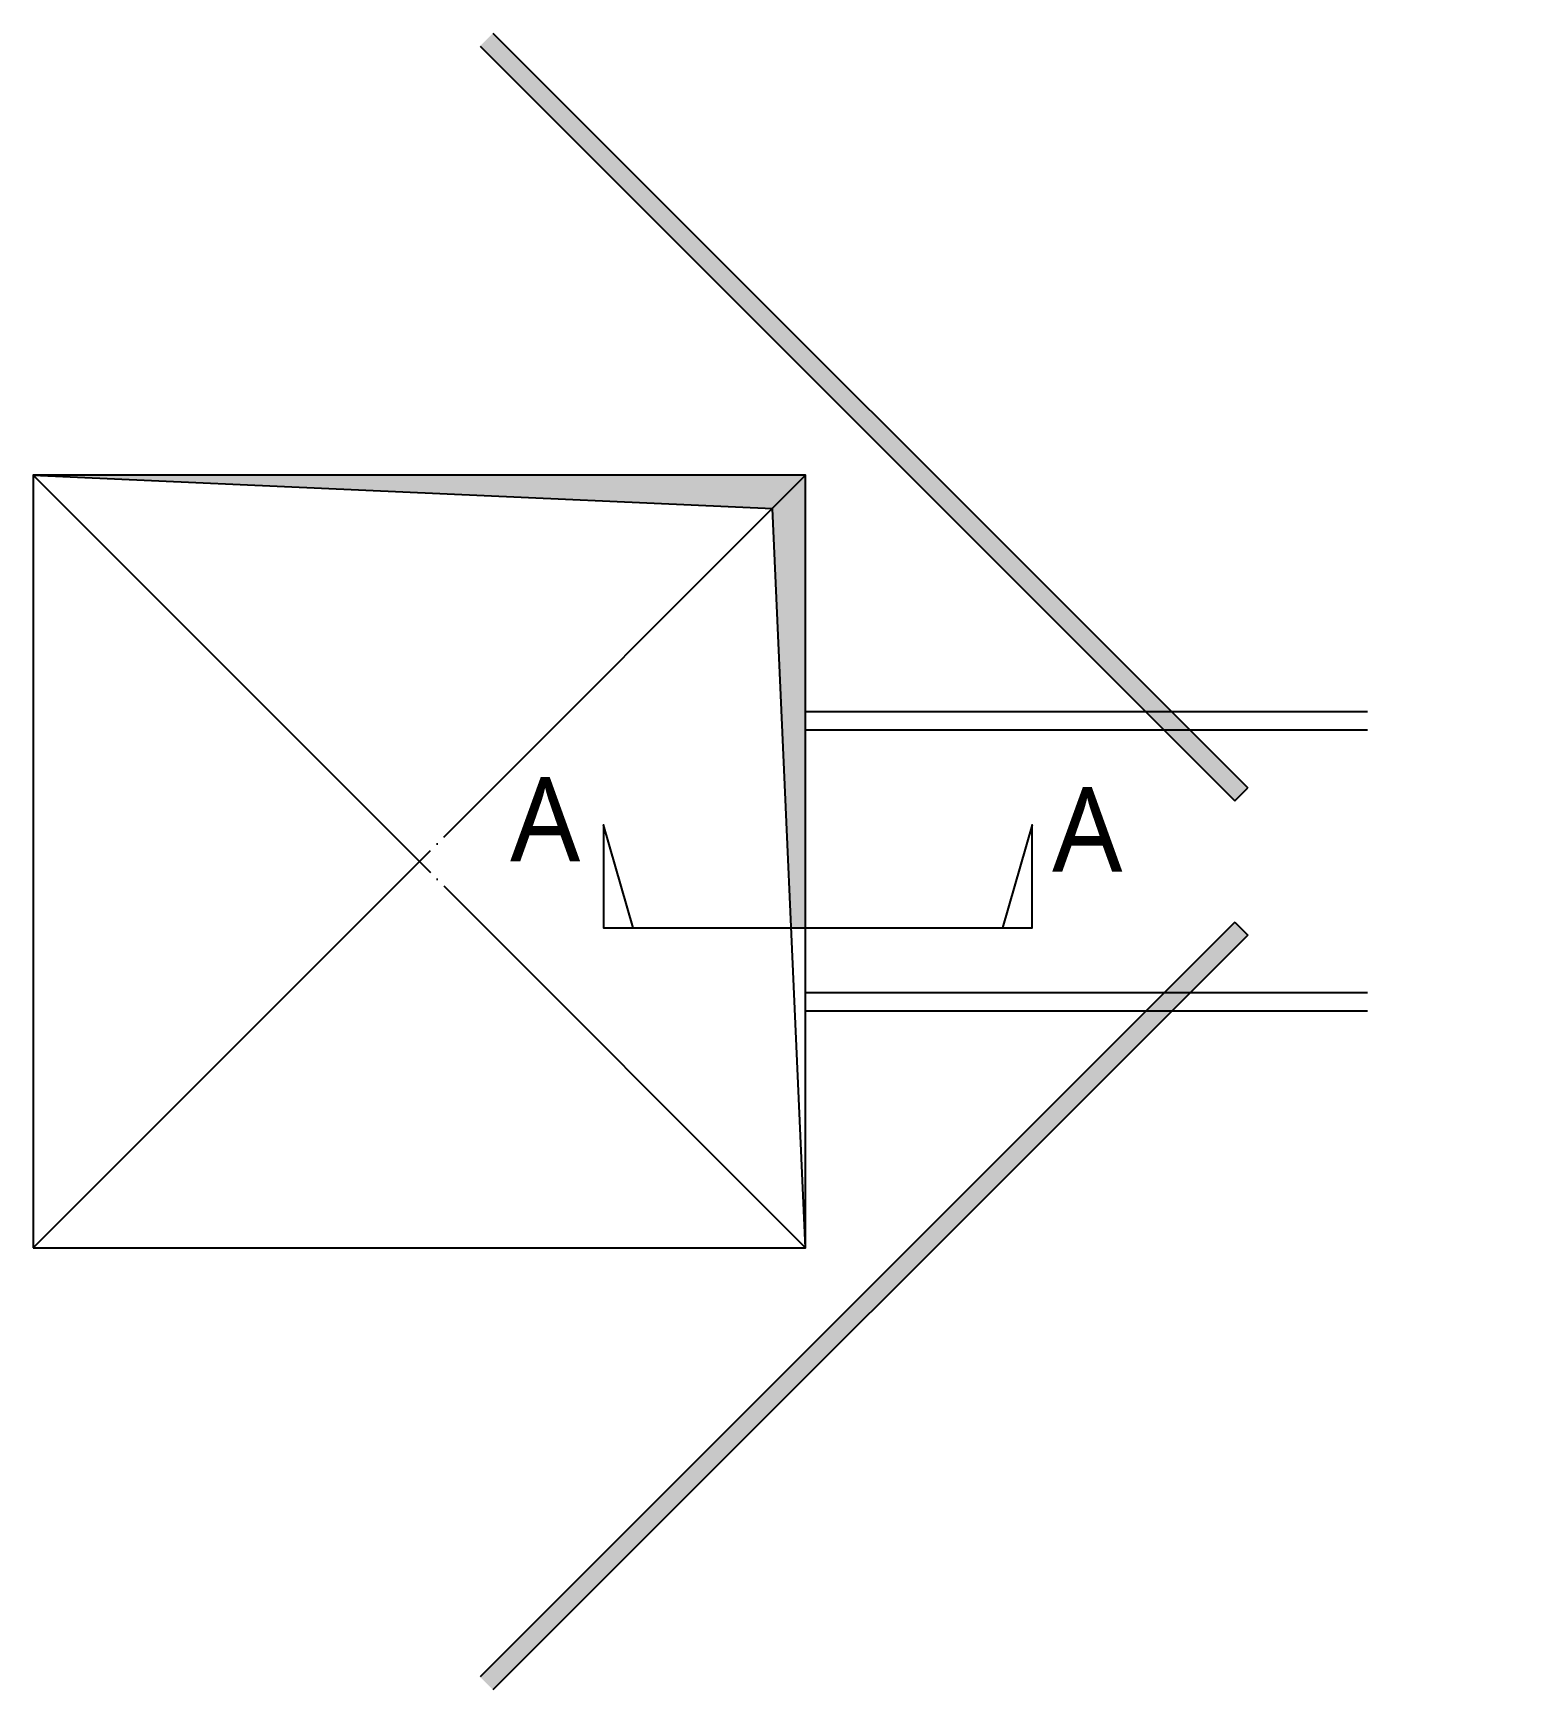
# Model space of a CAD drawing. Header units: millimetres. Extents: x -3380 to 3717, y -3996 to 3966.
import ezdxf

# ---------------------------------------------------------------- set-up
doc = ezdxf.new("R2010")
doc.units = ezdxf.units.MM
doc.linetypes.add('CEN', pattern=[62, 60, -1, 0, -1])
for name, color, linetype in [('3SEC', 3, 'Continuous'), ('4ele', 4, 'Continuous'), ('CEN', 18, 'CEN'), ('DIM', 7, 'Continuous'), ('SYM', 7, 'Continuous')]:
    doc.layers.add(name, color=color, linetype=linetype)
doc.styles.add('맑은 고딕', font='malgun.ttf')

msp = doc.modelspace()

# ---------------------------------------------------------------- hatches: boundary and pattern name
at = {"linetype": 'Continuous'}
h = msp.add_hatch(color=256, dxfattribs=at)
h.paths.add_polyline_path([(333, 1841.5), (-3379.5, 1841.5), (172.5, 1681.1)])
h.paths.add_polyline_path([(333, 1841.5), (173.1, 1681.7), (263.8, -334.3), (333, -334.3)])
at = {"layer": 'DIM'}
h = msp.add_hatch(color=252, dxfattribs=at)
h.dxf.hatch_style = 1
h.paths.add_polyline_path([(2395.8, 276.9), (2457.9, 338.9), (-1169.6, 3966.4), (-1231.7, 3904.4)])
h = msp.add_hatch(color=252, dxfattribs=at)
h.dxf.hatch_style = 1
h.paths.add_polyline_path([(-1231.7, -3933.8), (-1169.6, -3995.9), (2457.9, -368.4), (2395.8, -306.3)])

# ---------------------------------------------------------------- linework, layer by layer
at = {"color": 0, "linetype": 'Continuous'}
for p in [(-3379.5, 1841.5), (333, -1871)]:
    msp.add_line(p, (173.2, 1681), dxfattribs=at)
msp.add_lwpolyline([(-3379.5, -1871), (333, -1871), (333, 1841.5), (-3379.5, 1841.5)], close=True)
at = {"layer": '3SEC', "color": 8}
for p, q in [((-1231.7, 3904.4), (2395.8, 276.9)), ((-1169.6, 3966.4), (2457.9, 338.9)), ((3033, 704.1), (333, 704.1)), ((3033, 616.4), (333, 616.4)), ((2395.8, 276.9), (2457.9, 338.9)), ((2395.8, -306.3), (-1231.7, -3933.8)), ((2395.8, -306.3), (2457.9, -368.4)), ((2457.9, -368.4), (-1169.6, -3995.9)), ((3033, -645.9), (333, -645.9)), ((3033, -733.6), (333, -733.6))]:
    msp.add_line(p, q, dxfattribs=at)
at = {"layer": '4ele'}
msp.add_lwpolyline([(1267.3, -1479, 0, 120, 0), (1627.3, -1479, 0, 0, 0), (3657.3, -1479, 0, 0, 0)], format="xyseb", dxfattribs=at)
at = {"layer": 'CEN', "ltscale": 45}
for p, q in [((-3379.5, 1841.5), (333, -1871)), ((-3379.5, -1871), (333, 1841.5))]:
    msp.add_line(p, q, dxfattribs=at)
at = {"layer": 'SYM', "flags": 128}
msp.add_lwpolyline([(-496.2, -334.3), (-639.1, 160.7), (-639.1, -334.3), (1421.7, -334.3), (1421.7, 160.7), (1278.9, -334.3)], dxfattribs=at)

# ---------------------------------------------------------------- texts
at = {"layer": 'SYM', "style": '맑은 고딕'}
for p in [(-1087, -14.7), (1518.1, -63.2)]:
    msp.add_text('A', height=405, dxfattribs=at).set_placement(p)

doc.saveas('drawing.dxf')
